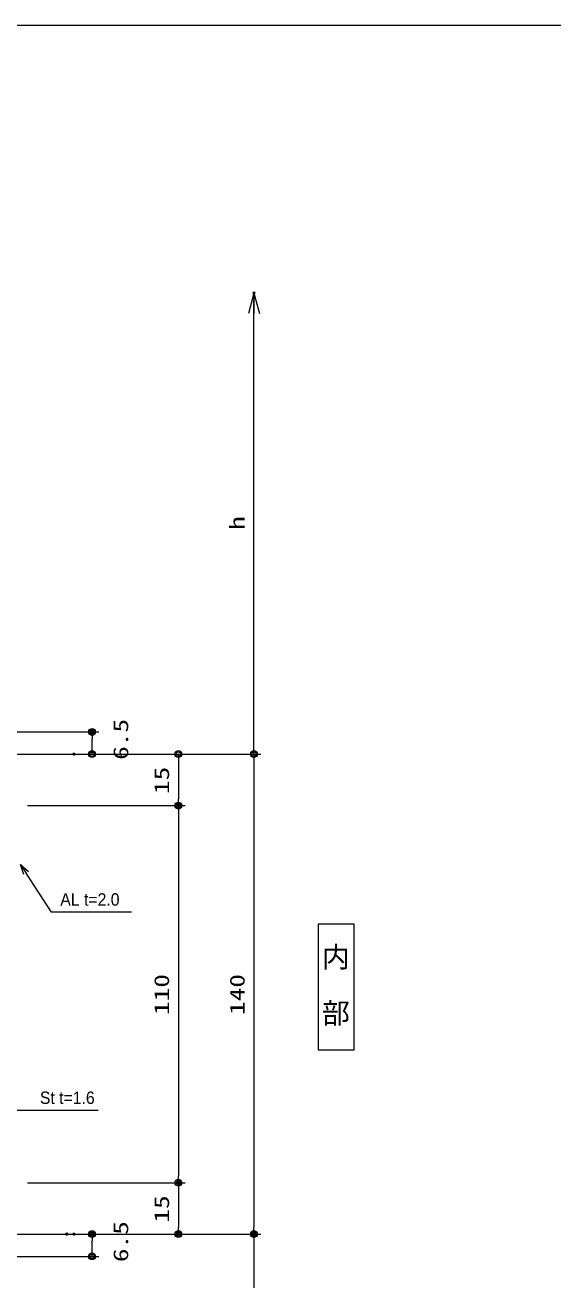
# Model space of a CAD drawing. Units: millimetres on the paper. Extents: x -395 to 395, y -281 to 281.
# Drawn here: x -154 to 0, y -85 to 281 of the extents above; entities that cross this region are included whole.
import ezdxf
from ezdxf.enums import TextEntityAlignment as Align

# ---------------------------------------------------------------- set-up
doc = ezdxf.new("R2010")
doc.units = ezdxf.units.MM
doc.header["$PDMODE"] = 32
doc.header["$PDSIZE"] = 0.5
for name, color, linetype, lineweight in [('0-2_USERZ', 3, 'Continuous', 9), ('0-3_F-1', 7, 'Continuous', 9), ('0-5_0', 7, 'Continuous', 9), ('0-7_USER1', 4, 'Continuous', 9), ('0-8_SUNPOU', 3, 'Continuous', 9), ('0-D_DIM1', 6, 'Continuous', 9)]:
    doc.layers.add(name, color=color, linetype=linetype, lineweight=lineweight)
doc.layers.add('0-6_DEFPOINTS', color=1, linetype='Continuous')
doc.styles.add('@ＭＳ ゴシック', font='')
doc.styles.add('HG丸ｺﾞｼｯｸM-PRO', font='')
doc.styles.add('ＭＳ ゴシック', font='')
doc.styles.get('@ＭＳ ゴシック').set_extended_font_data('@MS Gothic')
doc.styles.get('HG丸ｺﾞｼｯｸM-PRO').set_extended_font_data('HG丸ｺﾞｼｯｸM-PRO')
doc.styles.get('ＭＳ ゴシック').set_extended_font_data('MS Gothic')

# ---------------------------------------------------------------- blocks, each defined once
blk = doc.blocks.new('図枠')
at = {"layer": '0-3_F-1'}
blk.add_lwpolyline([(790.6, 0), (0, 0), (0, 562), (790.6, 562)], close=True, dxfattribs=at)
blk = doc.blocks.new('DOT1')
at = {"layer": '0-5_0'}
blk.add_line((0, 0), (-1, 0), dxfattribs=at)
for radius in [0.5, 0.325]:
    blk.add_circle((0, 0), radius, dxfattribs=at)
blk = doc.blocks.new('NAIBU_H')
at = {"layer": '0-7_USER1'}
blk.add_lwpolyline([(-5.22, -18.32), (5.22, -18.32), (5.22, 18.32), (-5.22, 18.32)], close=True, dxfattribs=at)
at = {"layer": '0-7_USER1', "style": '@ＭＳ ゴシック'}
blk.add_text('内\u3000部', height=5.99, rotation=270, dxfattribs=at).set_placement((-4.987, 12.92), align=Align.BOTTOM_LEFT)
blk = doc.blocks.new('Open30_30')
at = {"layer": '0-5_0'}
for q in [(-3, 0.8038), (-3, 0), (-3, -0.8038)]:
    blk.add_line((0, 0), q, dxfattribs=at)
blk = doc.blocks.new('_Open30')
at = {"layer": '0-5_0'}
blk.add_line((0, 0), (-1, 0), dxfattribs=at)
blk.add_lwpolyline([(-1, 0.2679), (0, 0), (-1, -0.2679)], dxfattribs=at)

msp = doc.modelspace()

# ---------------------------------------------------------------- linework, layer by layer
at = {"layer": '0-2_USERZ'}
for p, q in [((-175.766, 74.859), (-132.427, 74.859)), ((-134.427, 70.359), (-134.427, 72.859)), ((-173.266, 68.359), (-85.202, 68.359)), ((-173.266, 68.359), (-132.427, 68.359)), ((-153.266, 68.359), (-107.236, 68.359)), ((-109.236, 66.359), (-109.236, 55.359)), ((-87.202, 66.359), (-87.202, -69.645)), ((-153.266, 53.359), (-107.236, 53.359)), ((-153.266, 53.359), (-107.236, 53.359)), ((-109.236, 51.359), (-109.236, -54.645)), ((-153.266, -56.645), (-107.236, -56.645)), ((-153.266, -56.645), (-107.236, -56.645)), ((-109.236, -58.645), (-109.236, -69.645)), ((-173.266, -71.645), (-132.427, -71.645)), ((-153.266, -71.645), (-107.236, -71.645)), ((-139.807, -71.645), (-85.202, -71.645)), ((-134.427, -76.145), (-134.427, -73.645)), ((-175.766, -78.145), (-132.427, -78.145))]:
    msp.add_line(p, q, dxfattribs=at)
at = {"layer": '0-6_DEFPOINTS'}
for p in [(-87.202, 202.838), (-134.427, 74.859), (-139.685, 68.359), (-109.236, 53.359), (-109.236, -56.645), (-141.807, -71.645), (-139.685, -71.645), (-134.427, -71.645), (-109.236, -71.645), (-87.202, -71.645)]:
    msp.add_point(p, dxfattribs=at)
at = {"layer": '0-8_SUNPOU'}
for p, q in [((-87.202, 70.359), (-87.202, 200.838)), ((-137.685, 68.359), (-85.202, 68.359)), ((-137.685, -71.645), (-85.202, -71.645)), ((-87.202, -73.645), (-87.202, -168.479))]:
    msp.add_line(p, q, dxfattribs=at)
at = {"layer": '0-D_DIM1'}
for points in [[(-122.954, 22.243), (-138.28, 22.243), (-146.283, 22.243), (-153.642, 33.665)], [(-150.265, -35.582), (-159.67, -35.582), (-167.673, -35.582), (-175.032, -24.16)], [(-132.606, -35.582), (-156.811, -35.582), (-164.814, -35.582), (-172.173, -24.16)]]:
    msp.add_lwpolyline(points, dxfattribs=at)

# ---------------------------------------------------------------- block references
at = {"layer": '0-2_USERZ'}
msp.add_blockref('図枠', (-395.3, -281), dxfattribs=at)
at = {"layer": '0-2_USERZ', "xscale": 2, "yscale": 2}
for p, rotation in [((-134.427, 74.859), 90), ((-134.427, 68.359), 270), ((-109.236, 68.359), 90), ((-87.202, 68.359), 90), ((-109.236, 53.359), 270), ((-109.236, 53.359), 90), ((-109.236, -56.645), 270), ((-109.236, -56.645), 90), ((-134.427, -71.645), 90), ((-109.236, -71.645), 270), ((-87.202, -71.645), 270), ((-134.427, -78.145), 270)]:
    msp.add_blockref('DOT1', p, dxfattribs=dict(at, rotation=rotation))
at = {"layer": '0-7_USER1'}
msp.add_blockref('NAIBU_H', (-63.22, 0.437), dxfattribs=at)
at = {"layer": '0-8_SUNPOU', "xscale": 2, "yscale": 2}
for name, p, rotation in [('Open30_30', (-87.202, 202.838), 90), ('DOT1', (-87.202, 68.359), 270), ('DOT1', (-87.202, -71.645), 90)]:
    msp.add_blockref(name, p, dxfattribs=dict(at, rotation=rotation))
at = {"layer": '0-D_DIM1', "xscale": 3, "yscale": 3, "rotation": 122.79213}
msp.add_blockref('_Open30', (-155.266, 36.187), dxfattribs=at)

# ---------------------------------------------------------------- texts
at = {"layer": '0-2_USERZ', "style": 'ＭＳ ゴシック', "width": 1.35}
for s, p in [('6.5', (-122.579, 66.691)), ('15', (-110.653, 56.712)), ('110', (-110.653, -7.718)), ('140', (-88.619, -7.718)), ('15', (-110.653, -68.292)), ('6.5', (-122.579, -79.813))]:
    msp.add_text(s, height=4.333, rotation=90, dxfattribs=at).set_placement(p, align=Align.BOTTOM_LEFT)
at = {"layer": '0-8_SUNPOU', "style": 'ＭＳ ゴシック', "width": 1.35}
msp.add_text('h', height=4.333, rotation=90, dxfattribs=at).set_placement((-88.619, 133.766), align=Align.BOTTOM_LEFT)
at = {"layer": '0-D_DIM1', "style": 'HG丸ｺﾞｼｯｸM-PRO', "width": 0.95}
for s, height, p in [('AL t=2.0', 3.625, (-143.692, 23.065)), ('St t=1.6', 3.622, (-149.644, -34.76))]:
    msp.add_text(s, height=height, dxfattribs=at).set_placement(p, align=Align.BOTTOM_LEFT)

doc.saveas('drawing.dxf')
